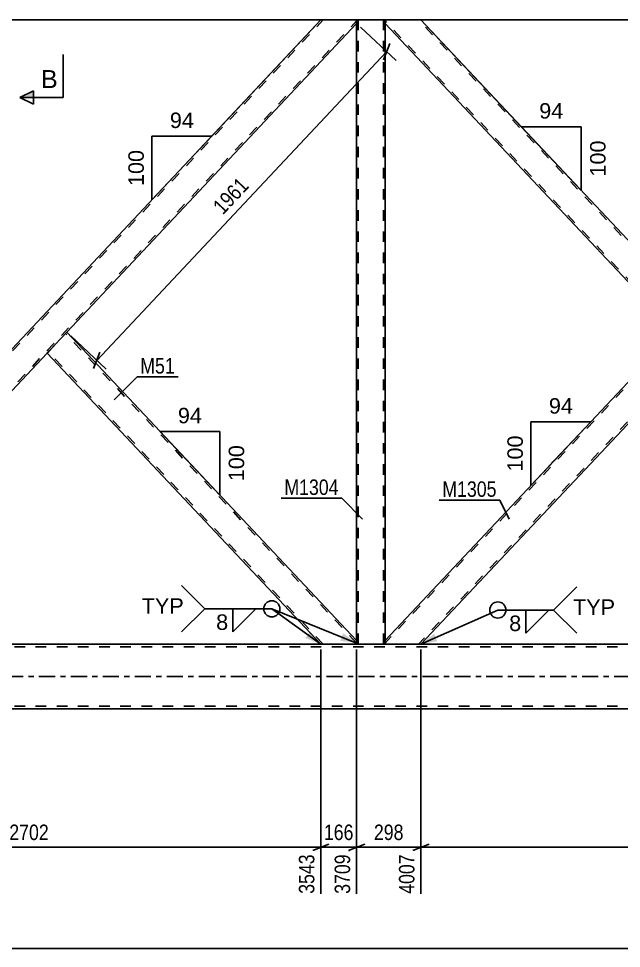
# Model space of a CAD drawing. Header units: millimetres. Extents: x -147 to 1042, y -583 to 258.
# Drawn here: x -5.8 to 105.8, y -178 to -5.8 of the extents above; entities that cross this region are included whole.
import ezdxf

# ---------------------------------------------------------------- set-up
doc = ezdxf.new("R2010")
doc.units = ezdxf.units.MM
doc.linetypes.add('DXK_LINE_DOT2', pattern=[3.9198, 1.9599, -1.9599])
doc.linetypes.add('DXK_LINE_DOT3', pattern=[5.9187, 2.979, -0.9799, 0.9799, -0.9799])
doc.styles.add('Arial', font='arial.ttf', dxfattribs={"height": 0.2})
doc.styles.add('Arial Narrow', font='ARIALN.TTF', dxfattribs={"height": 0.2})

# ---------------------------------------------------------------- blocks, each defined once
blk = doc.blocks.new('Part-335478933-4238 - 4163')
at = {"color": 2, "linetype": 'Continuous'}
for p, q in [((62.04, -6.66), (62.04, -6)), ((115.78, -63.8), (62.04, -6.66)), ((119.4, -59.95), (68.67, -6)), ((119.4, -59.95), (118.96, -60.41)), ((118.96, -60.41), (115.78, -63.8))]:
    blk.add_line(p, q, dxfattribs=at)
at = {"color": 7, "linetype": 'DXK_LINE_DOT2'}
for p, q in [((68.67, -6), (62.04, -6)), ((116, -63.57), (62.04, -6.19)), ((119.18, -60.18), (68.23, -6)), ((119.37, -59.98), (118.96, -60.41)), ((116, -63.57), (116.01, -63.55))]:
    blk.add_line(p, q, dxfattribs=at)
blk = doc.blocks.new('Part-335478933-4303 - 4163')
at = {"color": 7, "linetype": 'DXK_LINE_DOT2'}
for p, q in [((62.04, -6), (56.76, -6)), ((56.76, -6.67), (56.76, -6)), ((57.08, -121.6), (57.08, -6)), ((61.72, -121.6), (61.72, -6)), ((62.04, -6.66), (62.04, -6)), ((56.76, -121.6), (56.76, -120.94)), ((62.04, -121.6), (56.76, -121.6)), ((62.04, -121.6), (62.04, -120.94))]:
    blk.add_line(p, q, dxfattribs=at)
at = {"color": 2, "linetype": 'Continuous'}
for p, q in [((56.76, -120.94), (56.76, -6.67)), ((62.04, -120.94), (62.04, -6.66))]:
    blk.add_line(p, q, dxfattribs=at)
blk = doc.blocks.new('Part-335478933-4208 - 4163')
at = {"color": 7, "linetype": 'DXK_LINE_DOT2'}
for p, q in [((-57.95, -121.6), (50.58, -6)), ((-51.59, -121.6), (56.76, -6.2)), ((56.76, -6), (50.15, -6)), ((-0.55, -67.71), (3.07, -63.85)), ((-57.96, -121.14), (-56.94, -120.06)), ((-57.96, -121.6), (-57.96, -121.14)), ((-57.96, -121.6), (-51.15, -121.6))]:
    blk.add_line(p, q, dxfattribs=at)
at = {"color": 2, "linetype": 'Continuous'}
for p, q in [((-56.94, -120.06), (50.15, -6)), ((3.07, -63.85), (56.76, -6.67)), ((56.76, -6.67), (56.76, -6)), ((-51.15, -121.6), (-0.55, -67.71))]:
    blk.add_line(p, q, dxfattribs=at)
blk = doc.blocks.new('Part-335478933-4223 - 4163')
at = {"color": 7, "linetype": 'DXK_LINE_DOT2'}
for p, q in [((170.57, -6), (62.04, -121.41)), ((176.76, -6.19), (68.23, -121.6)), ((176.76, -6), (170.13, -6)), ((119.4, -59.95), (115.78, -63.8)), ((123.02, -63.8), (119.4, -67.65)), ((68.67, -121.6), (62.04, -121.6))]:
    blk.add_line(p, q, dxfattribs=at)
at = {"color": 2, "linetype": 'Continuous'}
for p, q in [((170.13, -6), (119.4, -59.95)), ((176.76, -6.66), (123.02, -63.8)), ((176.76, -6.66), (176.76, -6)), ((115.78, -63.8), (62.04, -120.94)), ((119.4, -67.65), (68.67, -121.6)), ((62.04, -121.6), (62.04, -120.94))]:
    blk.add_line(p, q, dxfattribs=at)
blk = doc.blocks.new('Part-335478933-4353 - 4163')
at = {"color": 2, "linetype": 'Continuous'}
for p, q in [((-0.11, -67.24), (3.07, -63.85)), ((56.76, -120.94), (3.07, -63.85)), ((-0.55, -67.71), (-0.11, -67.24)), ((50.13, -121.6), (-0.55, -67.71)), ((56.76, -121.6), (56.76, -120.94))]:
    blk.add_line(p, q, dxfattribs=at)
at = {"color": 7, "linetype": 'DXK_LINE_DOT2'}
for p, q in [((56.76, -121.41), (2.85, -64.08)), ((-0.51, -67.67), (-0.11, -67.24)), ((-0.33, -67.47), (-0.31, -67.46)), ((50.57, -121.6), (-0.33, -67.47)), ((56.76, -121.6), (50.13, -121.6))]:
    blk.add_line(p, q, dxfattribs=at)
blk = doc.blocks.new('Part-335478933-4473 - 4163')
at = {"color": 7, "linetype": 'DXK_LINE_DOT2'}
for p, q in [((548.04, -122.08), (-73.1, -122.08)), ((548.04, -121.6), (-67.1, -121.6)), ((548.04, -133.12), (-73.1, -133.12))]:
    blk.add_line(p, q, dxfattribs=at)
at = {"color": 2, "linetype": 'Continuous'}
for p, q in [((172.91, -121.6), (-54.1, -121.6)), ((548.04, -133.6), (-73.1, -133.6))]:
    blk.add_line(p, q, dxfattribs=at)
at = {"color": 7, "linetype": 'DXK_LINE_DOT3'}
blk.add_line((-73.1, -127.6), (548.04, -127.6), dxfattribs=at)
blk = doc.blocks.new('Part-335478933-4478 - 4163')
at = {"color": 2, "linetype": 'Continuous'}
blk.add_line((421.8, -6), (-7.6, -6), dxfattribs=at)
blk = doc.blocks.new('StraightDimension-335478933-4794 - 4163')
at = {"color": 7, "linetype": 'Continuous'}
for p, q in [((50.13, -122.6), (50.13, -167.85)), ((56.76, -122.6), (56.76, -167.85)), ((48.63, -159.84), (51.63, -158.64)), ((50.13, -159.24), (56.76, -159.24)), ((58.26, -158.64), (55.26, -159.84))]:
    blk.add_line(p, q, dxfattribs=at)
at = {"color": 0}
blk.add_wipeout([(56.79, -158.49), (56.79, -154.29), (50.1, -154.29), (50.1, -158.49)], dxfattribs=at)
at = {"color": 0, "linetype": 'Continuous'}
blk.add_wipeout([(56.16, -159.94), (51.96, -159.94), (51.96, -168.45), (56.16, -168.45)], dxfattribs=at)
at = {"color": 3, "style": 'Arial Narrow'}
blk.add_text('166', height=2.863, dxfattribs=at).set_placement((50.7, -157.89))
at = {"color": 3, "linetype": 'Continuous', "style": 'Arial Narrow'}
blk.add_text('3709', height=2.863, rotation=90.0002, dxfattribs=at).set_placement((55.56, -167.85))
blk = doc.blocks.new('AngleDimension-335478933-5394 - 4163')
at = {"color": 7, "linetype": 'Continuous'}
for p, q in [((49.46, -6.73), (29.94, -27.53)), ((18.85, -27.53), (29.94, -27.53)), ((18.85, -39.34), (29.94, -27.53)), ((18.85, -39.34), (18.85, -27.53))]:
    blk.add_line(p, q, dxfattribs=at)
at = {"color": 0}
for points in [[(27.22, -26.63), (27.22, -22.43), (21.57, -22.43), (21.57, -26.63)], [(17.95, -29.5), (13.75, -29.5), (13.75, -37.37), (17.95, -37.37)]]:
    blk.add_wipeout(points, dxfattribs=at)
at = {"color": 3, "style": 'Arial'}
blk.add_text('94', height=2.865, dxfattribs=at).set_placement((22.17, -26.03))
blk.add_text('100', height=2.865, rotation=90.0002, dxfattribs=at).set_placement((17.35, -36.77))
blk = doc.blocks.new('StraightDimension-335478933-4840 - 4163')
at = {"color": 7, "linetype": 'Continuous'}
for p, q in [((68.67, -122.6), (68.67, -167.85)), ((170.13, -122.6), (170.13, -167.85)), ((70.17, -158.64), (67.17, -159.84)), ((68.67, -159.24), (170.13, -159.24)), ((168.63, -159.84), (171.63, -158.64))]:
    blk.add_line(p, q, dxfattribs=at)
at = {"color": 0}
blk.add_wipeout([(123.66, -158.49), (123.66, -154.29), (115.14, -154.29), (115.14, -158.49)], dxfattribs=at)
at = {"color": 0, "linetype": 'Continuous'}
blk.add_wipeout([(169.53, -159.94), (165.33, -159.94), (165.33, -168.45), (169.53, -168.45)], dxfattribs=at)
at = {"color": 3, "style": 'Arial Narrow'}
blk.add_text('2537', height=2.863, dxfattribs=at).set_placement((115.74, -157.89))
at = {"color": 3, "linetype": 'Continuous', "style": 'Arial Narrow'}
blk.add_text('6543', height=2.863, rotation=90.0002, dxfattribs=at).set_placement((168.93, -167.85))
blk = doc.blocks.new('StraightDimension-335478933-11242 - 4163')
at = {"color": 7, "linetype": 'Continuous'}
blk.add_line((-85, -177.96), (579.6, -177.96), dxfattribs=at)
blk = doc.blocks.new('StraightDimension-335478933-4767 - 4163')
at = {"color": 7, "linetype": 'Continuous'}
for p, q in [((-57.96, -122.6), (-57.96, -166.02)), ((50.13, -122.6), (50.13, -167.85)), ((-56.46, -158.64), (-59.46, -159.84)), ((-57.96, -159.24), (50.13, -159.24)), ((48.63, -159.84), (51.63, -158.64))]:
    blk.add_line(p, q, dxfattribs=at)
at = {"color": 0}
blk.add_wipeout([(0.34, -158.49), (0.34, -154.29), (-8.17, -154.29), (-8.17, -158.49)], dxfattribs=at)
at = {"color": 0, "linetype": 'Continuous'}
blk.add_wipeout([(49.53, -159.94), (45.33, -159.94), (45.33, -168.45), (49.53, -168.45)], dxfattribs=at)
at = {"color": 3, "style": 'Arial Narrow'}
blk.add_text('2702', height=2.863, dxfattribs=at).set_placement((-7.57, -157.89))
at = {"color": 3, "linetype": 'Continuous', "style": 'Arial Narrow'}
blk.add_text('3543', height=2.863, rotation=90.0002, dxfattribs=at).set_placement((48.93, -167.85))
blk = doc.blocks.new('StraightDimension-335478933-4817 - 4163')
at = {"color": 7, "linetype": 'Continuous'}
for p, q in [((56.76, -122.6), (56.76, -167.85)), ((68.67, -122.6), (68.67, -167.85)), ((55.26, -159.84), (58.26, -158.64)), ((56.76, -159.24), (68.67, -159.24)), ((70.17, -158.64), (67.17, -159.84))]:
    blk.add_line(p, q, dxfattribs=at)
at = {"color": 0}
blk.add_wipeout([(66.06, -158.49), (66.06, -154.29), (59.37, -154.29), (59.37, -158.49)], dxfattribs=at)
at = {"color": 0, "linetype": 'Continuous'}
blk.add_wipeout([(68.07, -159.94), (63.87, -159.94), (63.87, -168.45), (68.07, -168.45)], dxfattribs=at)
at = {"color": 3, "style": 'Arial Narrow'}
blk.add_text('298', height=2.863, dxfattribs=at).set_placement((59.97, -157.89))
at = {"color": 3, "linetype": 'Continuous', "style": 'Arial Narrow'}
blk.add_text('4007', height=2.863, rotation=90.0002, dxfattribs=at).set_placement((67.47, -167.85))
blk = doc.blocks.new('AngleDimension-335478933-5390 - 4163')
at = {"color": 7, "linetype": 'Continuous'}
for p, q in [((69.35, -6.73), (87.27, -25.78)), ((98.37, -25.78), (87.27, -25.78)), ((98.37, -37.58), (87.27, -25.78)), ((98.37, -37.58), (98.37, -25.78))]:
    blk.add_line(p, q, dxfattribs=at)
at = {"color": 0}
for points in [[(95.64, -24.88), (95.64, -20.68), (89.99, -20.68), (89.99, -24.88)], [(103.47, -27.75), (99.27, -27.75), (99.27, -35.62), (103.47, -35.62)]]:
    blk.add_wipeout(points, dxfattribs=at)
at = {"color": 3, "style": 'Arial'}
blk.add_text('94', height=2.865, dxfattribs=at).set_placement((90.59, -24.28))
blk.add_text('100', height=2.865, rotation=90.0002, dxfattribs=at).set_placement((102.87, -35.02))
blk = doc.blocks.new('StraightDimension-335478933-5356 - 4163')
at = {"color": 7, "linetype": 'Continuous'}
for p, q in [((57.49, -7.35), (64.07, -13.53)), ((8.63, -69.07), (62.32, -11.89)), ((61.73, -13.39), (62.91, -10.38)), ((3.8, -64.54), (10.38, -70.71)), ((9.22, -67.56), (8.04, -70.57))]:
    blk.add_line(p, q, dxfattribs=at)
at = {"color": 0}
blk.add_wipeout([(37.84, -36.86), (34.78, -33.99), (28.95, -40.19), (32.01, -43.07)], dxfattribs=at)
at = {"color": 3, "style": 'Arial Narrow'}
blk.add_text('1961', height=2.863, rotation=46.8049, dxfattribs=at).set_placement((31.99, -42.22))
blk = doc.blocks.new('AngleDimension-335478933-11253 - 4163')
at = {"color": 7, "linetype": 'Continuous'}
for p, q in [((27.14, -89.44), (20.33, -82.21)), ((31.43, -82.21), (20.33, -82.21)), ((31.43, -94.01), (20.33, -82.21)), ((31.43, -94.01), (31.43, -82.21))]:
    blk.add_line(p, q, dxfattribs=at)
at = {"color": 0}
for points in [[(28.71, -81.31), (28.71, -77.11), (23.06, -77.11), (23.06, -81.31)], [(36.53, -84.17), (32.33, -84.17), (32.33, -92.04), (36.53, -92.04)]]:
    blk.add_wipeout(points, dxfattribs=at)
at = {"color": 3, "style": 'Arial'}
blk.add_text('94', height=2.865, dxfattribs=at).set_placement((23.66, -80.71))
blk.add_text('100', height=2.865, rotation=90.0002, dxfattribs=at).set_placement((35.93, -91.44))
blk = doc.blocks.new('AngleDimension-335478933-11279 - 4163')
at = {"color": 7, "linetype": 'Continuous'}
for p, q in [((89.05, -80.42), (100.15, -80.42)), ((89.05, -92.22), (100.15, -80.42)), ((89.05, -92.22), (89.05, -80.42)), ((92.33, -88.74), (100.15, -80.42))]:
    blk.add_line(p, q, dxfattribs=at)
at = {"color": 0}
for points in [[(97.42, -79.52), (97.42, -75.32), (91.78, -75.32), (91.78, -79.52)], [(88.15, -82.38), (83.95, -82.38), (83.95, -90.25), (88.15, -90.25)]]:
    blk.add_wipeout(points, dxfattribs=at)
at = {"color": 3, "style": 'Arial'}
blk.add_text('94', height=2.865, dxfattribs=at).set_placement((92.38, -78.92))
blk.add_text('100', height=2.865, rotation=90.0002, dxfattribs=at).set_placement((87.55, -89.65))
blk = doc.blocks.new('Mark-335478933-4219 - 4163')
at = {"color": 0}
blk.add_wipeout([(82.69, -94.33), (82.69, -91.33), (72.64, -91.33), (72.64, -94.33)], dxfattribs=at)
blk.add_wipeout([(82.69, -94.33), (82.69, -91.33), (72.64, -91.33), (72.64, -94.33)], dxfattribs=at)
at = {"color": 30, "linetype": 'Continuous'}
for p in [(72.04, -94.93), (85, -98.47)]:
    blk.add_line(p, (83.29, -94.93), dxfattribs=at)
at = {"color": 3, "style": 'Arial Narrow'}
blk.add_text('M1305', height=2.863, dxfattribs=at).set_placement((72.64, -94.33))
blk = doc.blocks.new('Mark-335478933-4299 - 4163')
at = {"color": 0}
blk.add_wipeout([(53.44, -93.98), (53.44, -90.98), (43.38, -90.98), (43.38, -93.98)], dxfattribs=at)
blk.add_wipeout([(53.44, -93.98), (53.44, -90.98), (43.38, -90.98), (43.38, -93.98)], dxfattribs=at)
at = {"color": 30, "linetype": 'Continuous'}
for p in [(42.78, -94.58), (57.83, -98.47)]:
    blk.add_line(p, (54.04, -94.58), dxfattribs=at)
at = {"color": 3, "style": 'Arial Narrow'}
blk.add_text('M1304', height=2.863, dxfattribs=at).set_placement((43.38, -93.98))
blk = doc.blocks.new('Mark-335478933-4349 - 4163')
at = {"color": 0}
blk.add_wipeout([(23.08, -71.5), (23.08, -68.5), (16.69, -68.5), (16.69, -71.5)], dxfattribs=at)
blk.add_wipeout([(23.08, -71.5), (23.08, -68.5), (16.69, -68.5), (16.69, -71.5)], dxfattribs=at)
at = {"color": 30, "linetype": 'Continuous'}
for p, q in [((11.84, -76.34), (16.09, -72.1)), ((16.09, -72.1), (23.68, -72.1))]:
    blk.add_line(p, q, dxfattribs=at)
at = {"color": 3, "style": 'Arial Narrow'}
blk.add_text('M51', height=2.863, dxfattribs=at).set_placement((16.69, -71.5))
blk = doc.blocks.new('WeldMark-335478933-5701 - 4163')
at = {"linetype": 'Continuous'}
blk.add_hatch(color=30, dxfattribs=at).paths.add_polyline_path([(71.71, -121.07), (68.67, -121.6), (71.11, -119.7)])
at = {"color": 3, "linetype": 'Continuous'}
for q in [(97.53, -111.01), (97.53, -119.58)]:
    blk.add_line((93.25, -115.29), q, dxfattribs=at)
at = {"color": 30, "linetype": 'Continuous'}
blk.add_line((68.67, -121.6), (82.92, -115.29), dxfattribs=at)
at = {"color": 3, "linetype": 'Continuous'}
blk.add_arc((82.92, -115.29), 1.5, 90, 270, dxfattribs=at)
at = {"color": 0}
blk.add_wipeout([(87.45, -119.39), (87.45, -115.99), (84.82, -115.99), (84.82, -119.39)], dxfattribs=at)
at = {"color": 30, "linetype": 'Continuous'}
blk.add_line((82.92, -115.29), (93.25, -115.29), dxfattribs=at)
at = {"color": 3, "linetype": 'Continuous'}
for p, q in [((88.1, -115.29), (92.39, -115.29)), ((92.39, -115.29), (88.1, -119.58)), ((88.1, -119.58), (88.1, -115.29))]:
    blk.add_line(p, q, dxfattribs=at)
blk.add_arc((82.92, -115.29), 1.5, 270, 90, dxfattribs=at)
at = {"color": 3, "style": 'Arial'}
blk.add_text('8', height=2.87, dxfattribs=at).set_placement((85.02, -119.19))
at = {"color": 0, "linetype": 'Continuous'}
blk.add_wipeout([(104.62, -116.19), (104.62, -113.19), (96.85, -113.19), (96.85, -116.19)], dxfattribs=at)
blk.add_wipeout([(104.62, -116.19), (104.62, -113.19), (96.85, -113.19), (96.85, -116.19)], dxfattribs=at)
at = {"color": 3, "linetype": 'Continuous', "style": 'Arial'}
blk.add_text('TYP', height=2.865, dxfattribs=at).set_placement((96.85, -116.19))
blk = doc.blocks.new('SectionMark-335478933-5687 - 4163')
at = {"linetype": 'Continuous'}
for points in [[(-3.1, 17.1), (-3.1, 15.85), (-5.6, 17.1)], [(-3.1, -19.13), (-3.1, -20.38), (-5.6, -20.38)]]:
    blk.add_hatch(color=6, dxfattribs=at).paths.add_polyline_path(points)
at = {"color": 6, "linetype": 'Continuous'}
for p, q in [((-5.6, 17.1), (-3.1, 18.35)), ((-3.1, 15.85), (-3.1, 18.35)), ((2.4, 17.1), (-5.6, 17.1)), ((-5.6, 17.1), (-3.1, 15.85)), ((2.4, 17.1), (2.4, 9.1)), ((2.4, -20.38), (2.4, -12.38)), ((-5.6, -20.38), (-3.1, -19.13)), ((2.4, -20.38), (-5.6, -20.38)), ((-3.1, -21.63), (-5.6, -20.38)), ((-3.1, -19.13), (-3.1, -21.63))]:
    blk.add_line(p, q, dxfattribs=at)
at = {"color": 0, "linetype": 'Continuous'}
for points in [[(1.4, 11.85), (1.4, 15.35), (-1.71, 15.35), (-1.71, 11.85)], [(1.4, -18.63), (1.4, -15.13), (-1.71, -15.13), (-1.71, -18.63)]]:
    blk.add_wipeout(points, dxfattribs=at)
at = {"color": 3, "linetype": 'Continuous', "style": 'Arial'}
for p in [(-1.71, 11.85), (-1.71, -18.63)]:
    blk.add_text('B', height=3.34, dxfattribs=at).set_placement(p)
blk = doc.blocks.new('WeldMark-335478933-5717 - 4163')
at = {"linetype": 'Continuous'}
for points in [[(48.14, -119.24), (50.13, -121.6), (47.26, -120.46)], [(54.26, -119.59), (56.76, -121.41), (53.7, -120.98)]]:
    blk.add_hatch(color=30, dxfattribs=at).paths.add_polyline_path(points)
at = {"color": 3, "linetype": 'Continuous'}
for q in [(24.35, -110.78), (24.35, -119.36)]:
    blk.add_line((28.64, -115.07), q, dxfattribs=at)
at = {"color": 30, "linetype": 'Continuous'}
for p in [(56.76, -121.41), (50.13, -121.6)]:
    blk.add_line(p, (41.06, -115.07), dxfattribs=at)
at = {"color": 3, "linetype": 'Continuous'}
for start, end in [(90, 270), (270, 90)]:
    blk.add_arc((41.06, -115.07), 1.5, start, end, dxfattribs=at)
at = {"color": 0}
blk.add_wipeout([(33.16, -119.17), (33.16, -115.77), (30.54, -115.77), (30.54, -119.17)], dxfattribs=at)
at = {"color": 30, "linetype": 'Continuous'}
blk.add_line((28.64, -115.07), (41.06, -115.07), dxfattribs=at)
at = {"color": 3, "linetype": 'Continuous'}
for p, q in [((33.82, -115.07), (38.1, -115.07)), ((38.1, -115.07), (33.82, -119.36)), ((33.82, -119.36), (33.82, -115.07))]:
    blk.add_line(p, q, dxfattribs=at)
at = {"color": 3, "style": 'Arial'}
blk.add_text('8', height=2.87, dxfattribs=at).set_placement((30.74, -118.97))
at = {"color": 0, "linetype": 'Continuous'}
blk.add_wipeout([(24.74, -115.97), (24.74, -112.97), (16.96, -112.97), (16.96, -115.97)], dxfattribs=at)
blk.add_wipeout([(24.74, -115.97), (24.74, -112.97), (16.96, -112.97), (16.96, -115.97)], dxfattribs=at)
at = {"color": 3, "linetype": 'Continuous', "style": 'Arial'}
blk.add_text('TYP', height=2.865, dxfattribs=at).set_placement((16.96, -115.97))

msp = doc.modelspace()

# ---------------------------------------------------------------- block references
for name in ['Part-335478933-4478 - 4163', 'Part-335478933-4208 - 4163', 'Part-335478933-4303 - 4163', 'Part-335478933-4238 - 4163', 'Part-335478933-4223 - 4163', 'Part-335478933-4353 - 4163', 'Part-335478933-4473 - 4163']:
    msp.add_blockref(name, (0, 0))

# ---------------------------------------------------------------- next in the draw order: block references
for name in ['SectionMark-335478933-5687 - 4163', 'AngleDimension-335478933-5394 - 4163', 'AngleDimension-335478933-5390 - 4163', 'AngleDimension-335478933-11279 - 4163', 'AngleDimension-335478933-11253 - 4163', 'Mark-335478933-4299 - 4163', 'WeldMark-335478933-5717 - 4163', 'WeldMark-335478933-5701 - 4163', 'StraightDimension-335478933-4794 - 4163', 'StraightDimension-335478933-4840 - 4163']:
    msp.add_blockref(name, (0, 0))

# ---------------------------------------------------------------- next in the draw order: block references
for name in ['StraightDimension-335478933-5356 - 4163', 'Mark-335478933-4219 - 4163', 'StraightDimension-335478933-11242 - 4163']:
    msp.add_blockref(name, (0, 0))

# ---------------------------------------------------------------- next in the draw order: block references
for name in ['Mark-335478933-4349 - 4163', 'StraightDimension-335478933-4767 - 4163', 'StraightDimension-335478933-4817 - 4163']:
    msp.add_blockref(name, (0, 0))

doc.saveas('drawing.dxf')
